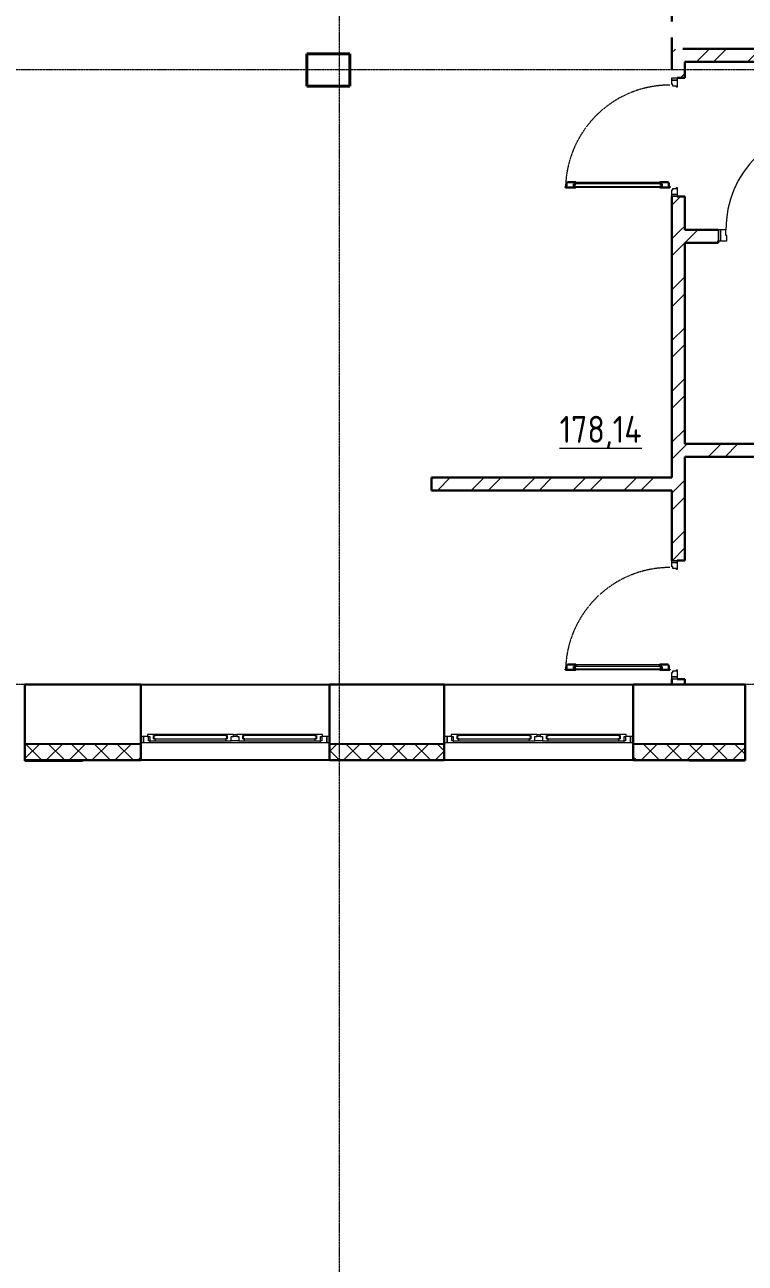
# Model space of a CAD drawing. Header units: millimetres. Extents: x -695119 to 412940, y -249585 to 622758.
# Drawn here: x -96631 to -89951, y 548391 to 559878 of the extents above; entities that cross this region are included whole.
import ezdxf

# ---------------------------------------------------------------- set-up
doc = ezdxf.new("R2010")
doc.units = ezdxf.units.MM
for name, pattern in [('ADSK_Линия сетки', [25, 20, -2.5, 0, -2.5]), ('ADSK_Сверху', [450, 300, -150]), ('ADSK_Штриховая_ш2 п1_5', [4.5, 3, -1.5])]:
    doc.linetypes.add(name, pattern=pattern)
for name, color, linetype, lineweight in [('Двери', 8, 'Continuous', 9), ('Каркас_Импост', 8, 'Continuous', 9), ('Марки помещений', 8, 'Continuous', 20), ('Монтажный зазор', 8, 'Continuous', 9), ('Несущие колонны', 252, 'Continuous', 18), ('Окна', 252, 'Continuous', 9), ('Оси', 252, 'Continuous', 9), ('Остекление', 8, 'Continuous', 9), ('Открывание', 8, 'ADSK_Штриховая_ш2 п1_5', 9), ('Панель', 252, 'Continuous', 30), ('Стены разрез', 7, 'Continuous', 30), ('Стены штриховка', 7, 'Continuous', 9)]:
    doc.layers.add(name, color=color, linetype=linetype, lineweight=lineweight)
doc.layers.add('Стены', color=194, linetype='Continuous')
doc.styles.add('GOST Common_2', font='', dxfattribs={"width": 0.9, "height": 250})
doc.styles.get('GOST Common_2').set_extended_font_data('GOST type B')
pattern_1 = [(45, (-109179.56, 538399.8), (-235.7317, 235.7317), []), (45, (-109022.4, 538399.8), (-235.7317, 235.7317), [])]
pattern_2 = [(0, (-109179.56, 538399.79), (406.4, 101.6), [33.528, -271.272, 33.528, -271.272, -1625.6]), (0, (-109179.56, 538399.79), (406.4, 101.6), [-609.6, 33.528, -576.072, 33.528, -271.272, -711.2]), (0, (-109179.56, 538399.79), (406.4, 101.6), [-1524, 33.528, -169.672, 33.528, -474.472]), (120, (-109027.16, 538450.59), (-291.18818, 301.15272), [33.528, -271.272, 33.528, -271.272, -1625.6]), (120, (-109027.16, 538450.59), (-291.18818, 301.15272), [-609.6, 33.528, -576.072, 33.528, -271.272, -711.2]), (120, (-109027.16, 538450.59), (-291.18818, 301.15272), [-1524, 33.528, -169.672, 33.528, -474.472]), (240, (-108976.36, 538653.79), (-115.21182, -402.75272), [33.528, -271.272, 33.528, -271.272, -1625.6]), (240, (-108976.36, 538653.79), (-115.21182, -402.75272), [-609.6, 33.528, -576.072, 33.528, -271.272, -711.2]), (240, (-108976.36, 538653.79), (-115.21182, -402.75272), [-1524, 33.528, -169.672, 33.528, -474.472])]

# ---------------------------------------------------------------- blocks, each defined once
blk = doc.blocks.new('BIMLIB_Окно_Двустворчатое_VEKA_СФрамугойСнизу_ГЛУХОЕ - Ж_ОК-7_2250х1750-3437283-План 1 этажа смеж')
at = {"layer": 'Каркас_Импост', "lineweight": 18}
for p, q in [((-791, 265), (-850, 265)), ((-850, 265), (-850, 207)), ((-804, 207), (-804, 248)), ((-804, 248), (-792, 248)), ((-792, 248), (-792, 207)), ((-742, 248), (-792, 248)), ((-786, 248), (-791, 265)), ((-755, 199), (-755, 231)), ((-755, 231), (-737, 231)), ((-737, 231), (-742, 248)), ((-85, 248), (-90, 231)), ((-90, 231), (-72, 231)), ((-35, 248), (-85, 248)), ((-72, 231), (-72, 199)), ((-35, 207), (-35, 248)), ((35, 248), (35, 207)), ((85, 248), (35, 248)), ((72, 199), (72, 231)), ((72, 231), (90, 231)), ((90, 231), (85, 248)), ((742, 248), (737, 231)), ((737, 231), (755, 231)), ((792, 248), (742, 248)), ((755, 231), (755, 199)), ((791, 265), (786, 248)), ((850, 265), (791, 265)), ((792, 207), (792, 248)), ((792, 248), (804, 248)), ((804, 248), (804, 207)), ((850, 207), (850, 265)), ((-850, 207), (-812, 207)), ((-792, 207), (-812, 207)), ((-812, 207), (-812, 190)), ((-812, 190), (-756, 190)), ((-756, 190), (-755, 191)), ((-737, 199), (-755, 199)), ((-755, 191), (-754, 190)), ((-754, 190), (-739, 190)), ((-739, 190), (-737, 199)), ((-72, 199), (-90, 199)), ((-90, 199), (-88, 190)), ((-88, 190), (-73, 190)), ((-73, 190), (-72, 191)), ((-72, 191), (-71, 190)), ((-71, 190), (-15, 190)), ((-15, 207), (-35, 207)), ((-15, 190), (-15, 207)), ((35, 207), (15, 207)), ((15, 207), (15, 190)), ((15, 190), (71, 190)), ((71, 190), (72, 191)), ((90, 199), (72, 199)), ((72, 191), (73, 190)), ((73, 190), (88, 190)), ((88, 190), (90, 199)), ((755, 199), (737, 199)), ((737, 199), (739, 190)), ((739, 190), (754, 190)), ((754, 190), (755, 191)), ((755, 191), (756, 190)), ((756, 190), (812, 190)), ((812, 207), (792, 207)), ((812, 190), (812, 207)), ((812, 207), (850, 207))]:
    blk.add_line(p, q, dxfattribs=at)
at = {"layer": 'Каркас_Импост'}
for p, q in [((791, 265), (-791, 265)), ((-85, 248), (-742, 248)), ((-35, 248), (35, 248)), ((742, 248), (85, 248)), ((-756, 190), (-754, 190)), ((-739, 190), (-88, 190)), ((-73, 190), (-71, 190)), ((-15, 207), (15, 207)), ((15, 190), (-15, 190)), ((71, 190), (73, 190)), ((88, 190), (739, 190)), ((754, 190), (756, 190))]:
    blk.add_line(p, q, dxfattribs=at)
at = {"layer": 'Окна'}
for p, q in [((-850, 265), (-875, 265)), ((-850, 207), (-850, 265)), ((875, 265), (850, 265)), ((850, 265), (850, 207)), ((-875, 207), (-850, 207)), ((850, 207), (875, 207))]:
    blk.add_line(p, q, dxfattribs=at)
at = {"layer": 'Остекление'}
for p, q in [((-752, 231), (-755, 231)), ((-755, 231), (-755, 199)), ((-75, 231), (-752, 231)), ((-752, 231), (-752, 199)), ((-752, 199), (-752, 231)), ((-75, 199), (-75, 231)), ((-75, 231), (-75, 199)), ((-72, 231), (-75, 231)), ((-72, 199), (-72, 231)), ((75, 231), (72, 231)), ((72, 231), (72, 199)), ((752, 231), (75, 231)), ((75, 231), (75, 199)), ((75, 199), (75, 231)), ((752, 199), (752, 231)), ((752, 231), (752, 199)), ((755, 231), (752, 231)), ((755, 199), (755, 231)), ((-755, 199), (-752, 199)), ((-752, 199), (-75, 199)), ((-75, 199), (-72, 199)), ((72, 199), (75, 199)), ((75, 199), (752, 199)), ((752, 199), (755, 199))]:
    blk.add_line(p, q, dxfattribs=at)
blk = doc.blocks.new('ADSK_КолоннаЖБ_Прямоугольная1 - 300x400-1328092-План 1 этажа смеж')
at = {"layer": 'Несущие колонны', "lineweight": 40}
for p, q in [((-200, -150), (-200, 150)), ((-200, 150), (200, 150)), ((200, 150), (-200, 150)), ((-200, 150), (-200, -150)), ((200, 150), (200, -150)), ((200, -150), (200, 150)), ((200, -150), (-200, -150)), ((-200, -150), (200, -150))]:
    blk.add_line(p, q, dxfattribs=at)
blk = doc.blocks.new('Дверь_Alumark_однопольная_S50 - Ш_19_1100х2200 Пр скуд-3376470-План 1 этажа смеж')
at = {"layer": 'Каркас_Импост'}
for p, q in [((-405, 60), (-364, 60)), ((-405, 10), (-405, 60)), ((-341, 10), (-405, 10)), ((-364, 60), (-364, 52)), ((-364, 52), (-350, 52)), ((-350, 52), (-350, 18)), ((-350, 18), (-341, 18)), ((-341, 18), (-341, 10)), ((591, 18), (600, 18)), ((591, 10), (591, 18)), ((655, 10), (591, 10)), ((600, 52), (614, 52)), ((600, 18), (600, 52)), ((614, 52), (614, 60)), ((614, 60), (655, 60)), ((655, 60), (655, 10))]:
    blk.add_line(p, q, dxfattribs=at)
at = {"layer": 'Монтажный зазор'}
for p, q in [((-425, 60), (-405, 60)), ((-425, 10), (-425, 60)), ((-405, 10), (-425, 10)), ((-405, 60), (-405, 10)), ((655, 60), (675, 60)), ((655, 10), (655, 60)), ((675, 10), (655, 10)), ((675, 60), (675, 10))]:
    blk.add_line(p, q, dxfattribs=at)
at = {"layer": 'Остекление'}
for p, q in [((-332, 970), (-332, 154)), ((-308, 970), (-332, 970)), ((-308, 154), (-308, 970)), ((-332, 154), (-308, 154))]:
    blk.add_line(p, q, dxfattribs=at)
at = {"layer": 'Открывание'}
blk.add_arc((-359, 78), 968, 0, 88.9345, dxfattribs=at)
at = {"layer": 'Панель'}
for p, q in [((-341, 1046), (-333, 1046)), ((-341, 952), (-341, 1046)), ((-333, 1046), (-333, 1037)), ((-333, 1037), (-299, 1037)), ((-299, 1037), (-299, 1028)), ((-332, 952), (-341, 952)), ((-332, 970), (-332, 952)), ((-308, 970), (-332, 970)), ((-308, 952), (-308, 970)), ((-291, 952), (-308, 952)), ((-299, 1028), (-291, 1028)), ((-291, 1028), (-291, 952)), ((-341, 78), (-341, 172)), ((-332, 172), (-341, 172)), ((-332, 154), (-332, 172)), ((-308, 154), (-332, 154)), ((-308, 172), (-308, 154)), ((-291, 172), (-308, 172)), ((-291, 172), (-291, 96)), ((-333, 78), (-341, 78)), ((-333, 87), (-333, 78)), ((-299, 87), (-333, 87)), ((-299, 96), (-299, 87)), ((-291, 96), (-299, 96))]:
    blk.add_line(p, q, dxfattribs=at)
at = {"layer": 'Панель', "lineweight": 9}
for p, q in [((-341, 172), (-341, 952)), ((-291, 952), (-291, 172))]:
    blk.add_line(p, q, dxfattribs=at)
blk = doc.blocks.new('AC_Дверь_Однопольная_Деревянная - Ш_Кухня_1100х2200h Л-3006702-План 1 этажа смеж')
at = {"layer": 'Каркас_Импост'}
for p, q in [((-480, 60), (-530, 60)), ((-530, 60), (-530, -40)), ((-480, 10), (-480, 60)), ((-470, 10), (-480, 10)), ((-470, -40), (-470, 10)), ((480, 10), (470, 10)), ((470, 10), (470, -40)), ((530, 60), (480, 60)), ((480, 60), (480, 10)), ((530, -40), (530, 60)), ((-530, -40), (-470, -40)), ((470, -40), (530, -40))]:
    blk.add_line(p, q, dxfattribs=at)
at = {"layer": 'Монтажный зазор'}
for p, q in [((-530, 60), (-550, 60)), ((-550, 60), (-550, -40)), ((-530, -40), (-530, 60)), ((550, 60), (530, 60)), ((530, 60), (530, -40)), ((550, -40), (550, 60)), ((-550, -40), (-530, -40)), ((530, -40), (550, -40))]:
    blk.add_line(p, q, dxfattribs=at)
at = {"layer": 'Панель'}
for p, q in [((480, 1020), (430, 1020)), ((430, 1020), (430, 60)), ((480, 60), (480, 1020)), ((430, 60), (480, 60))]:
    blk.add_line(p, q, dxfattribs=at)
at = {"layer": 'Панель', "lineweight": 9}
blk.add_arc((480, 60), 960, 90, 180, dxfattribs=at)

msp = doc.modelspace()

# ---------------------------------------------------------------- hatches: boundary and pattern name
at = {"layer": 'Стены разрез', "lineweight": 9}
h = msp.add_hatch(dxfattribs=at)
h.set_pattern_fill('FP_1', color=256, style=0, pattern_type=2)
h.set_pattern_definition(pattern_1)
h.paths.add_polyline_path([(-89850.535, 559535.058), (-89850.535, 559655.058), (-90530.535, 559655.058), (-90530.535, 559650.058), (-90630.535, 559650.058), (-90630.535, 559535.058), (-90510.535, 559535.058)])
h = msp.add_hatch(dxfattribs=at)
h.set_pattern_fill('FP_1', color=256, style=0, pattern_type=2)
h.set_pattern_definition(pattern_1)
h.paths.add_polyline_path([(-90530.535, 559650.058), (-90530.535, 559655.058), (-90630.535, 559655.058), (-90630.535, 559650.058)])
h = msp.add_hatch(dxfattribs=at)
h.set_pattern_fill('FP_1', color=256, style=0, pattern_type=2)
h.set_pattern_definition(pattern_1)
h.paths.add_polyline_path([(-90580.535, 557975.058), (-90510.535, 557975.058), (-90510.535, 558285.058), (-90630.535, 558285.058), (-90630.535, 557975.058)])
h.paths.add_polyline_path([(-90580.535, 559385.058), (-90510.535, 559385.058), (-90510.535, 559535.058), (-90630.535, 559535.058), (-90630.535, 559385.058)])
h = msp.add_hatch(dxfattribs=at)
h.set_pattern_fill('FP_1', color=256, style=0, pattern_type=2)
h.set_pattern_definition(pattern_1)
h.paths.add_polyline_path([(-90580.535, 553760.058), (-90510.535, 553760.058), (-90510.535, 553810.058), (-90630.535, 553810.058), (-90630.535, 553760.058)])
h.paths.add_polyline_path([(-90510.535, 554910.058), (-90510.535, 557975.058), (-90630.535, 557975.058), (-90630.535, 554910.058), (-90580.535, 554910.058)])
h = msp.add_hatch(dxfattribs=at)
h.set_pattern_fill('FP_1', color=256, style=0, pattern_type=2)
h.set_pattern_definition(pattern_1)
h.paths.add_polyline_path([(-90510.535, 557855.058), (-90200.535, 557855.058), (-90200.535, 557975.058), (-90510.535, 557975.058), (-90510.535, 557875.058)])
h.paths.add_polyline_path([(-88510.362, 557855.058), (-88510.362, 557975.058), (-89100.535, 557975.058), (-89100.535, 557855.058)])
h = msp.add_hatch(dxfattribs=at)
h.set_pattern_fill('FP_1', color=256, style=0, pattern_type=2)
h.set_pattern_definition(pattern_1)
h.paths.add_polyline_path([(-87858.73, 555870.058), (-86703.124, 555870.058), (-86703.124, 555990.058), (-90510.535, 555990.058), (-90510.535, 555870.058)])
h = msp.add_hatch(dxfattribs=at)
h.set_pattern_fill('FP_1', color=256, style=0, pattern_type=2)
h.set_pattern_definition(pattern_1)
h.paths.add_polyline_path([(-90728.922, 555560.058), (-90630.535, 555560.058), (-90630.535, 555680.058), (-92858.035, 555680.058), (-92858.035, 555560.058)])
h = msp.add_hatch(dxfattribs=at)
h.set_pattern_fill('FP_5', color=256, style=0, pattern_type=2)
h.set_pattern_definition([(45, (-109179.56, 538399.79), (-106.066, 106.066), []), (135, (-109179.56, 538399.79), (-106.066, -106.066), [])])
h.paths.add_polyline_path([(-89952.535, 553060.058), (-89952.535, 553134.058), (-89950.535, 553134.058), (-89950.535, 553210.058), (-90990.535, 553210.058), (-90990.535, 553134.058), (-90988.535, 553134.058), (-90988.535, 553060.058), (-90011.374, 553060.058)])
h.paths.add_polyline_path([(-88198.535, 553060.058), (-87117.535, 553060.058), (-87117.535, 553134.058), (-87115.535, 553134.058), (-87115.535, 553210.058), (-88200.535, 553210.058), (-88200.535, 553134.058), (-88198.535, 553134.058)])
h.paths.add_polyline_path([(-81617.535, 553060.058), (-81617.535, 553210.058), (-85313.535, 553210.058), (-85313.535, 553060.058), (-82118.346, 553060.058)])
h.paths.add_polyline_path([(-92742.535, 553060.058), (-92742.535, 553134.058), (-92740.535, 553134.058), (-92740.535, 553210.058), (-93805.535, 553210.058), (-93805.535, 553134.058), (-93803.535, 553134.058), (-93803.535, 553060.058), (-93599.114, 553060.058)])
h.paths.add_polyline_path([(-95557.535, 553060.058), (-95557.535, 553134.058), (-95555.535, 553134.058), (-95555.535, 553210.058), (-96630.535, 553210.058), (-96630.535, 553134.058), (-96628.535, 553134.058), (-96628.535, 553060.058), (-95751.758, 553060.058)])
h.paths.add_polyline_path([(-99428.535, 553060.058), (-98382.535, 553060.058), (-98382.535, 553134.058), (-98380.535, 553134.058), (-98380.535, 553210.058), (-99430.535, 553210.058), (-99430.535, 553134.058), (-99428.535, 553134.058)])
h.paths.add_polyline_path([(-105115.535, 553060.058), (-104012.535, 553060.058), (-104012.535, 553134.058), (-104010.535, 553134.058), (-104010.535, 553210.058), (-105115.535, 553210.058), (-105115.535, 553134.058)])
h.paths.add_polyline_path([(-101182.535, 553060.058), (-101182.535, 553134.058), (-101180.535, 553134.058), (-101180.535, 553210.058), (-102260.535, 553210.058), (-102260.535, 553134.058), (-102258.535, 553134.058), (-102258.535, 553060.058), (-102209.689, 553060.058)])
h = msp.add_hatch(dxfattribs=at)
h.set_pattern_fill('FP_4', color=256, style=0, pattern_type=2)
h.set_pattern_definition(pattern_2)
h.paths.add_polyline_path([(-81617.535, 553058.058), (-81617.535, 553060.058), (-85313.535, 553060.058), (-85313.535, 553058.058), (-82118.346, 553058.058)])
h.paths.add_polyline_path([(-96469.306, 553058.058), (-95555.535, 553058.058), (-95555.535, 553134.058), (-95557.535, 553134.058), (-95557.535, 553060.058), (-96628.535, 553060.058), (-96628.535, 553134.058), (-96630.535, 553134.058), (-96630.535, 553058.058)])
h.paths.add_polyline_path([(-98380.535, 553058.058), (-98380.535, 553134.058), (-98382.535, 553134.058), (-98382.535, 553060.058), (-99428.535, 553060.058), (-99428.535, 553134.058), (-99430.535, 553134.058), (-99430.535, 553058.058), (-99339.497, 553058.058)])
h.paths.add_polyline_path([(-90011.374, 553058.058), (-89950.535, 553058.058), (-89950.535, 553134.058), (-89952.535, 553134.058), (-89952.535, 553060.058), (-90988.535, 553060.058), (-90988.535, 553134.058), (-90990.535, 553134.058), (-90990.535, 553058.058), (-90728.922, 553058.058)])
h.paths.add_polyline_path([(-104963.535, 553058.058), (-104010.535, 553058.058), (-104010.535, 553134.058), (-104012.535, 553134.058), (-104012.535, 553060.058), (-104965.535, 553060.058)])
h.paths.add_polyline_path([(-93805.535, 553058.058), (-92740.535, 553058.058), (-92740.535, 553134.058), (-92742.535, 553134.058), (-92742.535, 553060.058), (-93803.535, 553060.058), (-93803.535, 553134.058), (-93805.535, 553134.058)])
h.paths.add_polyline_path([(-87115.535, 553058.058), (-87115.535, 553134.058), (-87117.535, 553134.058), (-87117.535, 553060.058), (-88198.535, 553060.058), (-88198.535, 553134.058), (-88200.535, 553134.058), (-88200.535, 553058.058), (-87141.182, 553058.058)])
h.paths.add_polyline_path([(-102260.535, 553058.058), (-101180.535, 553058.058), (-101180.535, 553134.058), (-101182.535, 553134.058), (-101182.535, 553060.058), (-102258.535, 553060.058), (-102258.535, 553134.058), (-102260.535, 553134.058)])
h = msp.add_hatch(dxfattribs=at)
h.set_pattern_fill('FP_4', color=256, style=0, pattern_type=2)
h.set_pattern_definition(pattern_2)
h.paths.add_polyline_path([(-133015.535, 553052.058), (-132490.535, 553052.058), (-132490.535, 553057.058), (-133015.535, 553057.058)])
h.paths.add_polyline_path([(-123565.535, 553052.058), (-123565.535, 553057.058), (-124065.535, 553057.058), (-124065.535, 553052.058), (-123736.128, 553052.058)])
h.paths.add_polyline_path([(-96095.535, 553052.058), (-96095.535, 553057.058), (-96630.535, 553057.058), (-96630.535, 553052.058), (-96469.306, 553052.058)])
h = msp.add_hatch(dxfattribs=at)
h.set_pattern_fill('FP_4', color=256, style=0, pattern_type=2)
h.set_pattern_definition(pattern_2)
h.paths.add_polyline_path([(-113395.535, 553053.058), (-112850.535, 553053.058), (-112850.535, 553058.058), (-113395.535, 553058.058)])
h.paths.add_polyline_path([(-85313.535, 553053.058), (-84890.535, 553053.058), (-84890.535, 553058.058), (-85313.535, 553058.058)])
h.paths.add_polyline_path([(-90470.535, 553053.058), (-89950.535, 553053.058), (-89950.535, 553058.058), (-90470.535, 553058.058)])

# ---------------------------------------------------------------- linework, layer by layer
at = {"layer": 'Оси', "linetype": 'ADSK_Линия сетки'}
for p, q in [((-93715.535, 572133.794), (-93715.535, 505864.372)), ((-72648.241, 559460.058), (-149587.813, 559460.058)), ((-72648.241, 553760.058), (-149587.813, 553760.058))]:
    msp.add_line(p, q, dxfattribs=at)
at = {"layer": 'Стены'}
for p, q in [((-95555.535, 553760.058), (-93805.535, 553760.058)), ((-92740.535, 553760.058), (-90990.535, 553760.058)), ((-96630.535, 553210.058), (-95555.535, 553210.058)), ((-93805.535, 553210.058), (-92740.535, 553210.058)), ((-90990.535, 553210.058), (-89950.535, 553210.058)), ((-93805.535, 553058.058), (-95555.535, 553058.058)), ((-90990.535, 553058.058), (-92740.535, 553058.058))]:
    msp.add_line(p, q, dxfattribs=at)
at = {"layer": 'Стены разрез', "linetype": 'ADSK_Сверху'}
msp.add_line((-90630.535, 565160.058), (-90630.535, 559385.058), dxfattribs=at)
at = {"layer": 'Стены разрез'}
for p, q in [((-89850.535, 559655.058), (-90530.535, 559655.058)), ((-89850.535, 559535.058), (-90510.535, 559535.058)), ((-90510.535, 559385.058), (-90510.535, 559535.058)), ((-90580.535, 559385.058), (-90510.535, 559385.058)), ((-90630.535, 558285.058), (-90630.535, 555680.058)), ((-90510.535, 558285.058), (-90580.535, 558285.058)), ((-90510.535, 557975.058), (-90510.535, 558285.058)), ((-90200.535, 557975.058), (-90510.535, 557975.058)), ((-90510.535, 557855.058), (-90200.535, 557855.058)), ((-90510.535, 555990.058), (-90510.535, 557855.058)), ((-90200.535, 557855.058), (-90200.535, 557875.058)), ((-86703.124, 555990.058), (-90510.535, 555990.058)), ((-90510.535, 555870.058), (-86703.124, 555870.058)), ((-90510.535, 554910.058), (-90510.535, 555870.058)), ((-90630.535, 555680.058), (-92858.035, 555680.058)), ((-92858.035, 555680.058), (-92858.035, 555560.058)), ((-92858.035, 555560.058), (-90630.535, 555560.058)), ((-90630.535, 555560.058), (-90630.535, 554910.058)), ((-90580.535, 554910.058), (-90510.535, 554910.058)), ((-90630.535, 553810.058), (-90630.535, 553760.058)), ((-90510.535, 553810.058), (-90580.535, 553810.058)), ((-90510.535, 553760.058), (-90510.535, 553810.058)), ((-95555.535, 553760.058), (-96630.535, 553760.058)), ((-96630.535, 553760.058), (-96630.535, 553058.058)), ((-95555.535, 553058.058), (-95555.535, 553760.058)), ((-92740.535, 553760.058), (-93805.535, 553760.058)), ((-93805.535, 553760.058), (-93805.535, 553058.058)), ((-92740.535, 553058.058), (-92740.535, 553760.058)), ((-89950.535, 553760.058), (-90990.535, 553760.058)), ((-90990.535, 553760.058), (-90990.535, 553058.058)), ((-89950.535, 553053.058), (-89950.535, 553760.058)), ((-96630.535, 553058.058), (-95555.535, 553058.058)), ((-96095.535, 553057.058), (-96630.535, 553057.058)), ((-96630.535, 553057.058), (-96630.535, 553052.058)), ((-96630.535, 553052.058), (-96095.535, 553052.058)), ((-96095.535, 553052.058), (-96095.535, 553057.058)), ((-93805.535, 553058.058), (-92740.535, 553058.058)), ((-89950.535, 553058.058), (-90990.535, 553058.058)), ((-90470.535, 553058.058), (-90470.535, 553053.058)), ((-90470.535, 553053.058), (-89950.535, 553053.058))]:
    msp.add_line(p, q, dxfattribs=at)
at = {"layer": 'Стены штриховка'}
for p, q in [((-96628.535, 553134.058), (-96630.535, 553134.058)), ((-96628.535, 553134.058), (-96628.535, 553060.058)), ((-95555.535, 553134.058), (-95557.535, 553134.058)), ((-95557.535, 553060.058), (-95557.535, 553134.058)), ((-93803.535, 553134.058), (-93805.535, 553134.058)), ((-93803.535, 553134.058), (-93803.535, 553060.058)), ((-92740.535, 553134.058), (-92742.535, 553134.058)), ((-92742.535, 553060.058), (-92742.535, 553134.058)), ((-90988.535, 553134.058), (-90990.535, 553134.058)), ((-90988.535, 553134.058), (-90988.535, 553060.058)), ((-89950.535, 553134.058), (-89952.535, 553134.058)), ((-89952.535, 553060.058), (-89952.535, 553134.058)), ((-96628.535, 553060.058), (-95557.535, 553060.058)), ((-93803.535, 553060.058), (-92742.535, 553060.058)), ((-90988.535, 553060.058), (-89952.535, 553060.058))]:
    msp.add_line(p, q, dxfattribs=at)

# ---------------------------------------------------------------- block references
at = {"layer": 'Двери', "rotation": 89.99999999999993}
for p in [(-90570.535, 558710.058), (-90570.535, 554235.058)]:
    msp.add_blockref('Дверь_Alumark_однопольная_S50 - Ш_19_1100х2200 Пр скуд-3376470-План 1 этажа смеж', p, dxfattribs=at)
at = {"layer": 'Двери'}
msp.add_blockref('AC_Дверь_Однопольная_Деревянная - Ш_Кухня_1100х2200h Л-3006702-План 1 этажа смеж', (-89650.535, 557915.058), dxfattribs=at)
at = {"layer": 'Несущие колонны'}
msp.add_blockref('ADSK_КолоннаЖБ_Прямоугольная1 - 300x400-1328092-План 1 этажа смеж', (-93815.535, 559460.058), dxfattribs=at)
at = {"layer": 'Окна', "rotation": 180}
for p in [(-94680.535, 553485.058), (-91865.535, 553485.058)]:
    msp.add_blockref('BIMLIB_Окно_Двустворчатое_VEKA_СФрамугойСнизу_ГЛУХОЕ - Ж_ОК-7_2250х1750-3437283-План 1 этажа смеж', p, dxfattribs=at)

# ---------------------------------------------------------------- texts
at = {"layer": 'Марки помещений', "lineweight": 9, "insert": (-91671.771, 556250.712), "char_height": 250, "width": 974.05031, "attachment_point": 1, "style": 'GOST Common_2'}
msp.add_mtext('\\L178,14', dxfattribs=at)

doc.saveas('drawing.dxf')
